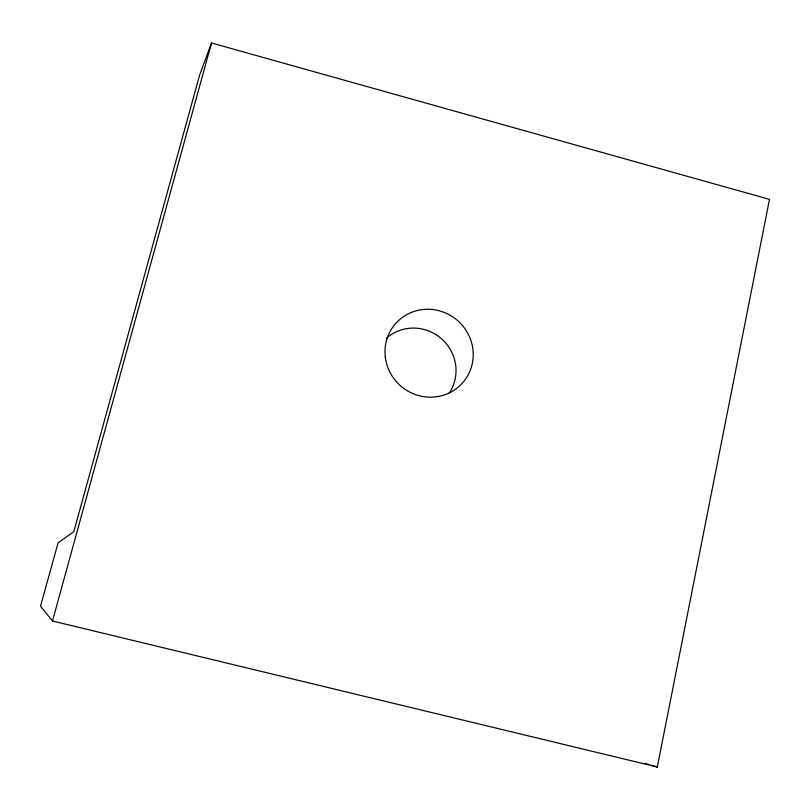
<?xml version="1.0" encoding="UTF-8"?>
<svg xmlns="http://www.w3.org/2000/svg" width="810" height="810" viewBox="0 0 810 810"><rect width="100%" height="100%" fill="white"/><g stroke="black" fill="none" stroke-linecap="round" stroke-linejoin="round"><path stroke-width="1.21" d="M657.305 767.019L769.5 199.361L211.521 42.981L199.695 74.844L73.821 531.633L58.067 542.862L40.5 606.255L52.488 620.997L657.305 767.019L651.28 765.207M52.488 620.997L211.521 42.981M645.246 763.395L648.861 764.488M386.309 338.377A41.978 40.804 41.8 0 1 441.248 338.55A41.978 40.804 41.8 0 1 449.307 392.941M385.317 357.24A44.722 43.335 41.7 0 0 455.676 389.124A44.722 43.335 41.7 0 0 446.31 313.308A44.722 43.335 41.7 0 0 385.317 357.24"/></g></svg>
